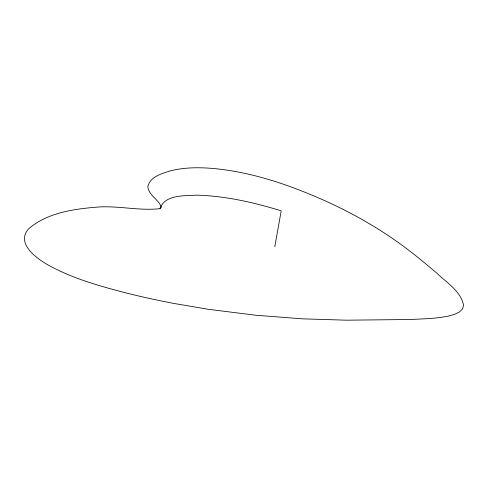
<?xml version="1.0" encoding="UTF-8"?>
<svg xmlns="http://www.w3.org/2000/svg" width="488" height="488" viewBox="0 0 488 488"><rect width="100%" height="100%" fill="white"/><g stroke="black" fill="none" stroke-linecap="round" stroke-linejoin="round"><path stroke-width="0.73" d="M274.787 246.727L281.21 210.834C253.681 202.398 225.255 195.84 196.359 195.157C184.238 195.963 164.785 194.425 160.009 208.663C138.909 211.054 117.559 205.314 96.301 207.174C72.84 209.157 47.263 212.921 28.749 228.671C15.451 243.445 36.466 258.274 48.001 264.935C72.7 278.654 100.18 286.23 127.38 293.257A289.805 95.739 8.7 0 0 173.216 303.329L208.248 309.288L255.462 315.199L301.968 318.81L346.315 320.189L410.432 319.506L430.709 318.505L439.767 317.572L447.734 316.236L454.352 314.412L459.348 312.015L462.496 308.983L463.6 305.36C460.806 291.055 446.74 282.753 436.937 273.243C425.292 263.319 413.488 253.571 401.124 244.555C378.432 228.055 353.946 214.092 328.479 202.361A400.245 169.586 3.8 0 0 303.432 191.668C275.055 180.34 245.403 171.691 214.921 168.635C200.043 167.262 184.824 167.171 170.257 170.898C161.833 173.667 149.804 176.662 147.846 186.745C148.742 195.584 158.759 199.379 161.357 207.229L160.009 208.663"/></g></svg>
